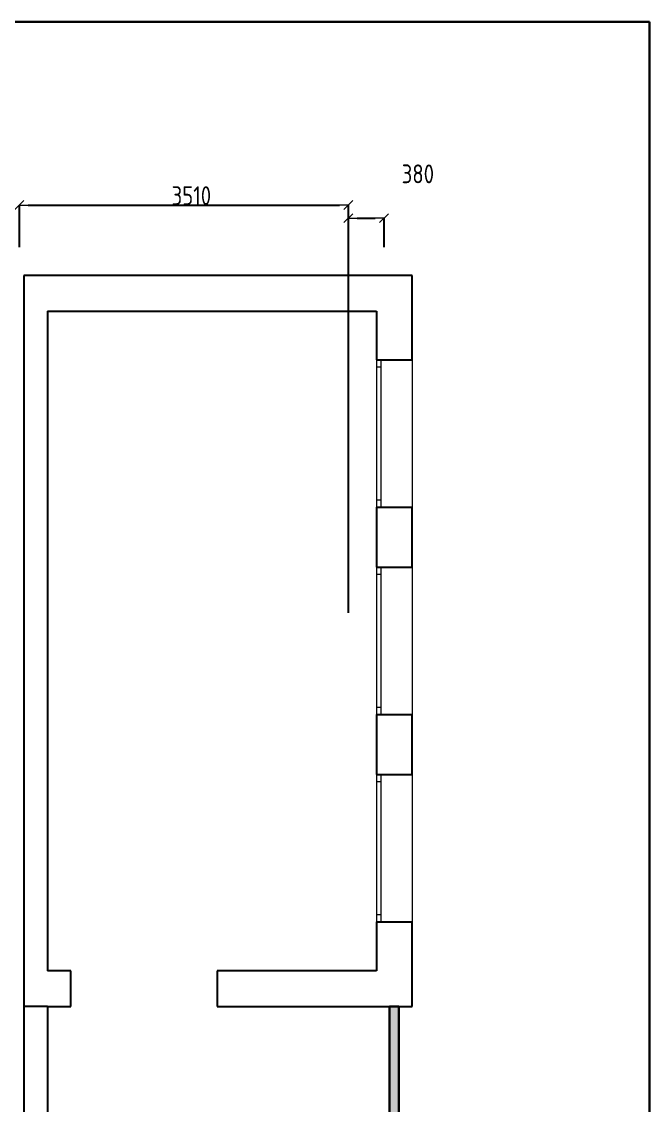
# Model space of a CAD drawing. Header units: millimetres. Extents: x -112594 to 313336, y -1917 to 255843.
# Drawn here: x 188198 to 194893, y 29614 to 41163 of the extents above; entities that cross this region are included whole.
import ezdxf

# ---------------------------------------------------------------- set-up
doc = ezdxf.new("R2010")
doc.units = ezdxf.units.MM
doc.header["$MEASUREMENT"] = 0
doc.set_wipeout_variables(frame=1)
doc.layers.add('Конструктив - Стены Несущие', color=7, linetype='Continuous')
doc.layers.add('Конструктив - Стены Несущие_Ном._пера__47', color=7, linetype='Continuous', lineweight=30)
doc.layers.add('Окна ARCHICAD_Ном._пера__1', color=7, linetype='Continuous', lineweight=13)
doc.styles.add('СГЕНЕРИР_СТИЛЬ_1', font='')
doc.styles.get('СГЕНЕРИР_СТИЛЬ_1').set_extended_font_data('GOST Type AU')
doc.dimstyles.new('СГЕНЕРИР_СТИЛЬ__2', dxfattribs={"dimtxt": 200, "dimasz": 95, "dimexe": 0.18, "dimexo": 300, "dimgap": 0.09, "dimtad": 1, "dimtih": 1, "dimtoh": 1, "dimdec": 0, "dimzin": 0, "dimdsep": 46, "dimtxsty": 'СГЕНЕРИР_СТИЛЬ_1', "dimblk": 'ARROWHEAD_6', "dimblk1": 'ARROWHEAD_6', "dimblk2": 'ARROWHEAD_6', "dimcen": 0.09, "dimclrd": 7, "dimclre": 7, "dimclrt": 7, "dimazin": 0, "dimtfac": 1, "dimtdec": 4, "dimtmove": 0, "dimatfit": 3, "dimfxl": 1, "dimtolj": 1, "dimtzin": 0, "dimarcsym": 0})
doc.dimstyles.new('СГЕНЕРИР_СТИЛЬ__3', dxfattribs={"dimtxt": 200, "dimasz": 95, "dimexe": 0.18, "dimexo": 300, "dimgap": 0.09, "dimtad": 1, "dimtih": 1, "dimtoh": 1, "dimdec": 0, "dimzin": 0, "dimdsep": 46, "dimtxsty": 'СГЕНЕРИР_СТИЛЬ_1', "dimblk": 'ARROWHEAD_6', "dimblk1": 'ARROWHEAD_6', "dimblk2": 'ARROWHEAD_6', "dimcen": 0.09, "dimclrd": 7, "dimclre": 7, "dimclrt": 7, "dimazin": 0, "dimtfac": 1, "dimtdec": 4, "dimtmove": 2, "dimatfit": 3, "dimfxl": 1, "dimtolj": 1, "dimtzin": 0, "dimarcsym": 0})

# ---------------------------------------------------------------- blocks, each defined once
blk = doc.blocks.new('Стена_29', base_point=(191898, 30669))
at = {"layer": 'Конструктив - Стены Несущие', "linetype": 'Continuous', "lineweight": 0, "true_color": 0xffffff}
blk.add_hatch(color=7, dxfattribs=at).paths.add_polyline_path([(191798, 30669), (191798, 26969), (191898, 26969), (191898, 30669)])
at = {"layer": 'Конструктив - Стены Несущие_Ном._пера__47', "color": 7, "linetype": 'Continuous', "lineweight": 30, "flags": 128}
for points in [[(191798, 30669), (191798, 27599)], [(191898, 30669), (191798, 30669)], [(191898, 26969), (191898, 30669)], [(191798, 27449), (191798, 26969)], [(191798, 26969), (191898, 26969)]]:
    blk.add_lwpolyline(points, dxfattribs=at)
blk = doc.blocks.new('ARROWHEAD_6')
at = {"color": 0, "linetype": 'Continuous', "lineweight": 0}
for p, q in [((0, 0), (-1, 0)), ((-0.5, -0.5), (0.5, 0.5))]:
    blk.add_line(p, q, dxfattribs=at)
blk = doc.blocks.new('*D119')
at = {"color": 7, "linetype": 'Continuous', "lineweight": -2, "transparency": 16777216}
for p, q in [((188173, 38759), (188173, 39209)), ((188268, 39209), (191588, 39209)), ((191683, 34864), (191683, 39209))]:
    blk.add_line(p, q, dxfattribs=at)
at = {"color": 7, "linetype": 'Continuous', "lineweight": -2, "transparency": 16777216, "xscale": 95, "yscale": 95, "zscale": 95, "rotation": 180}
blk.add_blockref('ARROWHEAD_6', (188173, 39209), dxfattribs=at)
at = {"color": 7, "linetype": 'Continuous', "lineweight": -2, "transparency": 16777216, "xscale": 95, "yscale": 95, "zscale": 95}
blk.add_blockref('ARROWHEAD_6', (191683, 39209), dxfattribs=at)
at = {"color": 7, "linetype": 'Continuous', "lineweight": 13, "transparency": 16777216, "insert": (190008, 39309), "char_height": 200, "attachment_point": 5, "style": 'СГЕНЕРИР_СТИЛЬ_1'}
blk.add_mtext('\\A1;3510', dxfattribs=at)
blk = doc.blocks.new('*D120')
at = {"color": 7, "linetype": 'Continuous', "lineweight": -2, "transparency": 16777216}
for p, q in [((191683, 34864), (191683, 39069)), ((191778, 39069), (191968, 39069)), ((192063, 38759), (192063, 39069))]:
    blk.add_line(p, q, dxfattribs=at)
at = {"color": 7, "linetype": 'Continuous', "lineweight": -2, "transparency": 16777216, "xscale": 95, "yscale": 95, "zscale": 95, "rotation": 180}
blk.add_blockref('ARROWHEAD_6', (191683, 39069), dxfattribs=at)
at = {"color": 7, "linetype": 'Continuous', "lineweight": -2, "transparency": 16777216, "xscale": 95, "yscale": 95, "zscale": 95}
blk.add_blockref('ARROWHEAD_6', (192063, 39069), dxfattribs=at)
at = {"color": 7, "linetype": 'Continuous', "lineweight": 13, "transparency": 16777216, "insert": (192424, 39541), "char_height": 200, "attachment_point": 5, "style": 'СГЕНЕРИР_СТИЛЬ_1'}
blk.add_mtext('\\A1;380', dxfattribs=at)
blk = doc.blocks.new('Окно 21')
at = {"layer": 'Окна ARCHICAD_Ном._пера__1', "color": 7, "linetype": 'Continuous', "lineweight": 13}
for p, q in [((-785, 0), (785, 0)), ((-785, 0), (-710, 0)), ((-785, 0), (-785, -50)), ((-785, 0), (-785, -50)), ((-710, 0), (-710, -50)), ((-710, 0), (710, 0)), ((710, -50), (710, 0)), ((710, 0), (785, 0)), ((785, 0), (785, -50)), ((785, 0), (785, -50)), ((-710, -50), (-785, -50)), ((-785, -50), (-785, -380)), ((710, -50), (-710, -50)), ((785, -50), (710, -50)), ((785, -50), (785, -380)), ((-785, -380), (785, -380))]:
    blk.add_line(p, q, dxfattribs=at)

msp = doc.modelspace()

# ---------------------------------------------------------------- linework, layer by layer
at = {"color": 7, "linetype": 'Continuous', "lineweight": 30}
for p, q in [((167693.17891, 41162.99205), (194893.17891, 41162.99205)), ((194893.17891, 41162.99205), (194893.17891, 21162.99205))]:
    msp.add_line(p, q, dxfattribs=at)
at = {"ltscale": 20}
for p, q in [((188472.69625, 38458.50836), (188222.69625, 38458.50836)), ((188222.69625, 38458.50836), (188222.69625, 30668.50836)), ((188472.69625, 38078.50836), (188472.69625, 31048.50836)), ((191982.69625, 37558.50836), (192032.69625, 37558.50836)), ((192032.69625, 37558.50836), (192362.69625, 37558.50836)), ((191982.69625, 31568.50836), (192032.69625, 31568.50836)), ((192032.69625, 31568.50836), (192362.69625, 31568.50836)), ((188722.69625, 31048.50836), (188472.69625, 31048.50836)), ((188722.69625, 30668.50836), (188722.69625, 31048.50836)), ((190282.69625, 31048.50836), (190282.69625, 30668.50836)), ((188472.69625, 30668.50836), (188222.69625, 30668.50836)), ((188472.69625, 30668.50836), (188722.69625, 30668.50836))]:
    msp.add_line(p, q, dxfattribs=at)
at = {"ltscale": 100}
for p, q in [((188222.69625, 30668.50836), (188222.69625, 24931.9326)), ((188472.69625, 30668.50836), (188472.69625, 25311.9326))]:
    msp.add_line(p, q, dxfattribs=at)
at = {"ltscale": 20, "flags": 128}
for points in [[(192362.69625, 38458.50836), (188472.69625, 38458.50836)], [(192362.69625, 37558.50838), (192362.69625, 38458.50836)], [(188472.69625, 38078.50836), (191982.69625, 38078.50836)], [(191982.69625, 38078.50836), (191982.69625, 37558.50837)], [(191982.69625, 31568.50835), (191982.69625, 31048.50836)], [(192362.69625, 30668.50836), (192362.69625, 31568.50834)], [(191982.69625, 31048.50836), (190282.69625, 31048.50836)], [(190282.69625, 30668.50836), (192362.69625, 30668.50836)]]:
    msp.add_lwpolyline(points, dxfattribs=at)

# ---------------------------------------------------------------- block references
at = {"color": 7, "lineweight": 30}
msp.add_blockref('Стена_29', (192222.69625, 30668.50836), dxfattribs=at)

# ---------------------------------------------------------------- dimensions: what is measured, and where the dimension line sits
at = {"color": 7, "linetype": 'Continuous', "lineweight": 13}
dim = msp.add_linear_dim(base=(191682.69625, 39208.50836), p1=(188172.69625, 38458.50836), p2=(191682.69625, 34563.50836), dimstyle='СГЕНЕРИР_СТИЛЬ__2', dxfattribs=at)
dim.commit()
dim.dimension.update_dxf_attribs({"geometry": '*D119', "text_midpoint": (190008.43825, 39208.50836), "dimtype": 160})

# ---------------------------------------------------------------- wipeouts: each hides what was drawn before it
at = {"ltscale": 20}
for points in [[(191982.69625, 35348.50838), (192362.69629, 35348.50838), (192362.69624, 35988.50837), (191982.69625, 35988.50837)], [(191982.69625, 33138.50836), (192362.69627, 33138.50836), (192362.69627, 33778.50835), (191982.69625, 33778.50835)]]:
    msp.add_wipeout(points, dxfattribs=at)

# ---------------------------------------------------------------- next in the draw order: linework, layer by layer
for p, q in [((191982.69625, 35988.50836), (192032.69625, 35988.50836)), ((192032.69625, 35988.50836), (192362.69625, 35988.50836)), ((191982.69625, 35348.50836), (192032.69625, 35348.50836)), ((192032.69625, 35348.50836), (192362.69625, 35348.50836)), ((191982.69625, 33778.50836), (192032.69625, 33778.50836)), ((192032.69625, 33778.50836), (192362.69625, 33778.50836)), ((191982.69625, 33138.50836), (192032.69625, 33138.50836)), ((192032.69625, 33138.50836), (192362.69625, 33138.50836))]:
    msp.add_line(p, q, dxfattribs=at)
at = {"ltscale": 20, "flags": 128}
for points in [[(191982.69625, 35988.50834), (191982.69625, 35348.50837)], [(192362.69625, 35348.50831), (192362.69625, 35988.50836)], [(191982.69625, 33778.50835), (191982.69625, 33138.50837)], [(192362.69625, 33138.50836), (192362.69625, 33778.50841)]]:
    msp.add_lwpolyline(points, dxfattribs=at)

# ---------------------------------------------------------------- next in the draw order: block references
at = {"color": 7, "linetype": 'Continuous', "lineweight": 13, "xscale": -1, "zscale": 1000, "rotation": 90}
for p in [(191982.69625, 36773.50836), (191982.69625, 34563.50836), (191982.69625, 32353.50836)]:
    msp.add_blockref('Окно 21', p, dxfattribs=at)

# ---------------------------------------------------------------- next in the draw order: dimensions: what is measured, and where the dimension line sits
at = {"color": 7, "linetype": 'Continuous', "lineweight": 13}
dim = msp.add_linear_dim(base=(192062.69625, 39068.50836), p1=(191682.69625, 34563.50836), p2=(192062.69625, 38458.50836), dimstyle='СГЕНЕРИР_СТИЛЬ__3', dxfattribs=at)
dim.commit()
dim.dimension.update_dxf_attribs({"geometry": '*D120', "text_midpoint": (192423.61233, 39540.89981), "dimtype": 160})

doc.saveas('drawing.dxf')
